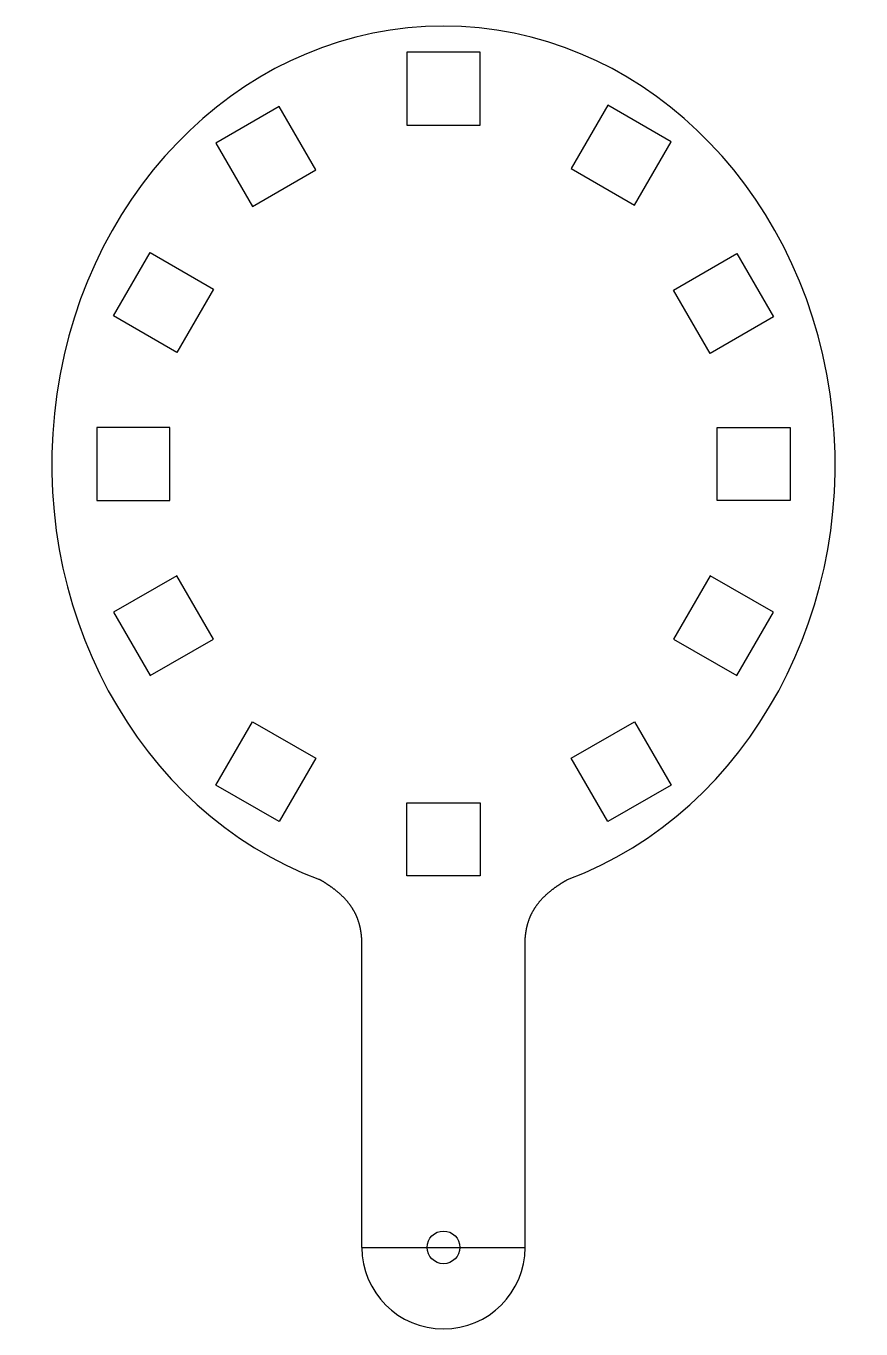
# Model space of a CAD drawing. Header units: millimetres. Extents: x -128 to 128, y -265 to 134.
import ezdxf

# ---------------------------------------------------------------- set-up
doc = ezdxf.new("R2010")
doc.units = ezdxf.units.MM
doc.layers.get('0').update_dxf_attribs({"linetype": 'CONTINUOUS'})

msp = doc.modelspace()

# ---------------------------------------------------------------- linework, layer by layer
for p, q in [((-25, -240), (-25, -146.4)), ((25, -240), (25, -146.4)), ((-25, -240), (-25, -240)), ((-25, -240), (25, -240)), ((23.95, -240.13), (23.95, -240.13))]:
    msp.add_line(p, q)
for points in [[(11.2, 126.2), (-11.2, 126.2), (-11.2, 103.8), (11.2, 103.8)], [(-39.12, 90.16), (-50.32, 109.56), (-69.72, 98.36), (-58.52, 78.96)], [(58.52, 79.31), (69.72, 98.71), (50.32, 109.91), (39.12, 90.51)], [(-89.85, 64.81), (-70.45, 53.61), (-81.65, 34.21), (-101.05, 45.41)], [(81.65, 33.91), (70.45, 53.3), (89.85, 64.5), (101.05, 45.11)], [(-83.8, 11.2), (-106.2, 11.2), (-106.2, -11.2), (-83.8, -11.2)], [(106.2, -11.2), (83.8, -11.2), (83.8, 11.2), (106.2, 11.2)], [(-101.05, -45.41), (-89.85, -64.81), (-70.45, -53.61), (-81.65, -34.21)], [(89.85, -64.81), (101.05, -45.41), (81.65, -34.21), (70.45, -53.61)], [(-50.32, -109.56), (-69.72, -98.36), (-58.52, -78.96), (-39.12, -90.16)], [(39.12, -90.16), (58.52, -78.96), (69.72, -98.36), (50.32, -109.56)], [(11.2, -126.2), (-11.2, -126.2), (-11.2, -103.8), (11.2, -103.8)]]:
    msp.add_lwpolyline(points, close=True)
msp.add_circle((0, -240), 5)
msp.add_arc((0, -240), 25, -180, 0)
msp.add_ellipse((0, 0), major_axis=(0, -134.2), ratio=0.894213, start_param=0.322095, end_param=5.96109)
for points in [[(-25, -146.4), (-25.01, -145.91), (-25.06, -144.96), (-25.2, -143.56), (-25.52, -141.74), (-26.16, -139.56), (-27.05, -137.49), (-28.23, -135.53), (-29.68, -133.68), (-31.4, -131.94), (-33.36, -130.3), (-35.11, -129.05), (-36.51, -128.16), (-37.49, -127.58), (-37.99, -127.3)], [(25, -146.4), (25.01, -145.91), (25.06, -144.96), (25.2, -143.56), (25.52, -141.74), (26.16, -139.56), (27.05, -137.49), (28.23, -135.53), (29.68, -133.68), (31.4, -131.94), (33.36, -130.3), (35.11, -129.05), (36.51, -128.16), (37.49, -127.58), (37.99, -127.3)]]:
    msp.add_open_spline(points, degree=5)

doc.saveas('drawing.dxf')
